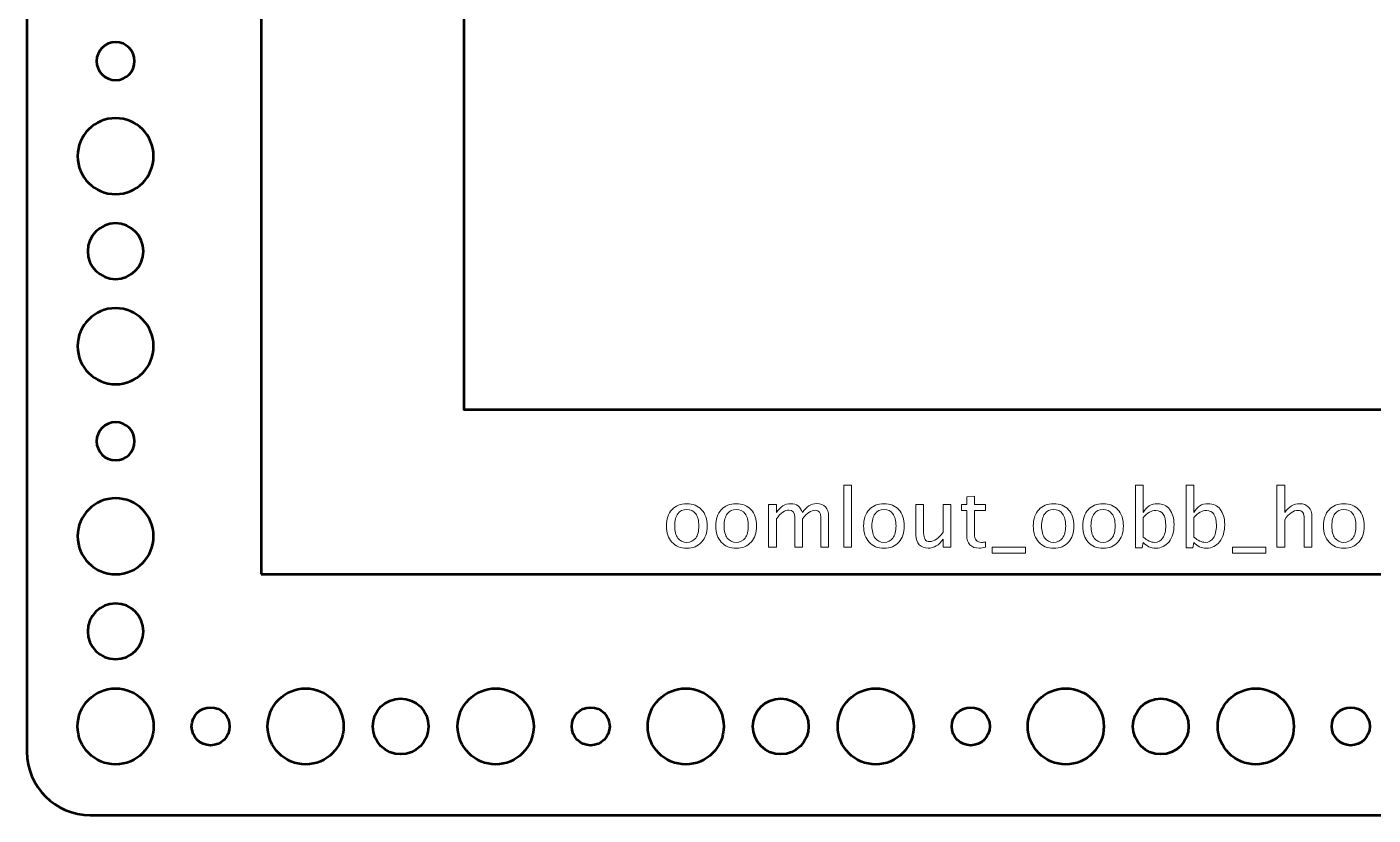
# Model space of a CAD drawing. Header units: centimetres. Extents: x -69 to 69, y -115 to 104.
# Drawn here: x -16.45 to -5.82, y -86.95 to -80.73 of the extents above; entities that cross this region are included whole.
import ezdxf

# ---------------------------------------------------------------- set-up
doc = ezdxf.new("R2010")
doc.units = ezdxf.units.CM
doc.header["$MEASUREMENT"] = 0
doc.layers.add('Layer 1', color=7, linetype='Continuous')

msp = doc.modelspace()

# ---------------------------------------------------------------- linework, layer by layer
at = {"layer": 'Layer 1', "color": 30, "lineweight": 53}
msp.add_lwpolyline([(-14.6, -85.05), (14.6, -85.05), (14.6, -64.95), (-14.6, -64.95), (-14.6, -85.05)], close=True, dxfattribs=at)
at = {"layer": 'Layer 1', "lineweight": 53}
for centre, major_axis in [((-15.74999, -86.25001), (0, 0.30001)), ((-14.24999, -86.25001), (0, 0.30001)), ((-12.74999, -86.25001), (0, 0.30001)), ((-11.24999, -86.25001), (0, 0.30001)), ((-9.74999, -86.25001), (0, 0.30001)), ((-8.24999, -86.25001), (0, 0.30001)), ((-6.74999, -86.25001), (0, 0.30001)), ((-13.5, -86.25), (0, 0.22)), ((-10.5, -86.25), (0, 0.22)), ((-7.5, -86.25), (0, 0.22)), ((-15, -86.25), (0, 0.15)), ((-12, -86.25), (0, 0.15)), ((-9, -86.25), (0, 0.15)), ((-6, -86.25), (0, 0.15))]:
    msp.add_ellipse(centre, major_axis=major_axis, ratio=1, dxfattribs=at)
for points, knots in [([(-16.45, -86.45), (-16.45, -86.45), (-16.45, -74.95), (-16.45, -74.95), (-16.45, -74.95), (-16.45, -74.95), (-15.05, -74.95), (-15.05, -74.95), (-15.05, -74.95), (-14.77386, -74.95), (-14.55, -74.72614), (-14.55, -74.45), (-14.55, -74.45), (-14.55, -74.45), (-14.55, -68.05), (-14.55, -68.05), (-14.55, -68.05), (-14.55, -67.77386), (-14.77386, -67.55), (-15.05, -67.55), (-15.05, -67.55), (-15.05, -67.55), (-16.45, -67.55), (-16.45, -67.55), (-16.45, -67.55), (-16.45, -67.55), (-16.45, -63.55), (-16.45, -63.55), (-16.45, -63.55), (-16.45, -63.27386), (-16.22614, -63.05), (-15.95, -63.05), (-15.95, -63.05), (-15.95, -63.05), (15.95, -63.05), (15.95, -63.05), (15.95, -63.05), (16.22614, -63.05), (16.45, -63.27386), (16.45, -63.55), (16.45, -63.55), (16.45, -63.55), (16.45, -64.55), (16.45, -64.55), (16.45, -64.55), (16.45, -64.55), (15.05, -64.55), (15.05, -64.55), (15.05, -64.55), (14.77386, -64.55), (14.55, -64.77386), (14.55, -65.05), (14.55, -65.05), (14.55, -65.05), (14.55, -72.95), (14.55, -72.95), (14.55, -72.95), (14.55, -73.22614), (14.77386, -73.45), (15.05, -73.45), (15.05, -73.45), (15.05, -73.45), (16.45, -73.45), (16.45, -73.45), (16.45, -73.45), (16.45, -73.45), (16.45, -76.55), (16.45, -76.55), (16.45, -76.55), (16.45, -76.55), (15.05, -76.55), (15.05, -76.55), (15.05, -76.55), (14.77386, -76.55), (14.55, -76.77386), (14.55, -77.05), (14.55, -77.05), (14.55, -77.05), (14.55, -80.45), (14.55, -80.45), (14.55, -80.45), (14.55, -80.72614), (14.77386, -80.95), (15.05, -80.95), (15.05, -80.95), (15.05, -80.95), (16.45, -80.95), (16.45, -80.95), (16.45, -80.95), (16.45, -80.95), (16.45, -86.45), (16.45, -86.45), (16.45, -86.45), (16.45, -86.72614), (16.22614, -86.95), (15.95, -86.95), (15.95, -86.95), (15.95, -86.95), (-15.95, -86.95), (-15.95, -86.95), (-15.95, -86.95), (-16.22614, -86.95), (-16.45, -86.72614), (-16.45, -86.45)], [0, 0, 0, 0, 0.03703704, 0.03703704, 0.03703704, 0.03703704, 0.07407407, 0.07407407, 0.07407407, 0.07407407, 0.11111111, 0.11111111, 0.11111111, 0.11111111, 0.14814815, 0.14814815, 0.14814815, 0.14814815, 0.18518519, 0.18518519, 0.18518519, 0.18518519, 0.22222222, 0.22222222, 0.22222222, 0.22222222, 0.25925926, 0.25925926, 0.25925926, 0.25925926, 0.2962963, 0.2962963, 0.2962963, 0.2962963, 0.33333333, 0.33333333, 0.33333333, 0.33333333, 0.37037037, 0.37037037, 0.37037037, 0.37037037, 0.40740741, 0.40740741, 0.40740741, 0.40740741, 0.44444444, 0.44444444, 0.44444444, 0.44444444, 0.48148148, 0.48148148, 0.48148148, 0.48148148, 0.51851852, 0.51851852, 0.51851852, 0.51851852, 0.55555556, 0.55555556, 0.55555556, 0.55555556, 0.59259259, 0.59259259, 0.59259259, 0.59259259, 0.62962963, 0.62962963, 0.62962963, 0.62962963, 0.66666667, 0.66666667, 0.66666667, 0.66666667, 0.7037037, 0.7037037, 0.7037037, 0.7037037, 0.74074074, 0.74074074, 0.74074074, 0.74074074, 0.77777778, 0.77777778, 0.77777778, 0.77777778, 0.81481481, 0.81481481, 0.81481481, 0.81481481, 0.85185185, 0.85185185, 0.85185185, 0.85185185, 0.88888889, 0.88888889, 0.88888889, 0.88888889, 0.92592593, 0.92592593, 0.92592593, 0.92592593, 1, 1, 1, 1]), ([(-13, -66.25), (-13, -66.25), (13, -66.25), (13, -66.25), (13, -66.25), (13, -66.25), (13, -83.75), (13, -83.75), (13, -83.75), (13, -83.75), (-13, -83.75), (-13, -83.75), (-13, -83.75), (-13, -83.75), (-13, -66.25), (-13, -66.25)], [0, 0, 0, 0, 0.2, 0.2, 0.2, 0.2, 0.4, 0.4, 0.4, 0.4, 0.6, 0.6, 0.6, 0.6, 1, 1, 1, 1]), ([(-15.9, -81), (-15.9, -80.91716), (-15.83284, -80.85), (-15.75, -80.85), (-15.75, -80.85), (-15.66716, -80.85), (-15.6, -80.91716), (-15.6, -81), (-15.6, -81), (-15.6, -81.08284), (-15.66716, -81.15), (-15.75, -81.15), (-15.75, -81.15), (-15.83284, -81.15), (-15.9, -81.08284), (-15.9, -81)], [0, 0, 0, 0, 0.2, 0.2, 0.2, 0.2, 0.4, 0.4, 0.4, 0.4, 0.6, 0.6, 0.6, 0.6, 1, 1, 1, 1]), ([(-16.05, -81.75), (-16.05, -81.58431), (-15.91569, -81.45), (-15.75, -81.45), (-15.75, -81.45), (-15.58431, -81.45), (-15.45, -81.58431), (-15.45, -81.75), (-15.45, -81.75), (-15.45, -81.91569), (-15.58431, -82.05), (-15.75, -82.05), (-15.75, -82.05), (-15.91569, -82.05), (-16.05, -81.91569), (-16.05, -81.75)], [0, 0, 0, 0, 0.2, 0.2, 0.2, 0.2, 0.4, 0.4, 0.4, 0.4, 0.6, 0.6, 0.6, 0.6, 1, 1, 1, 1]), ([(-15.97, -82.5), (-15.97, -82.3785), (-15.8715, -82.28), (-15.75, -82.28), (-15.75, -82.28), (-15.6285, -82.28), (-15.53, -82.3785), (-15.53, -82.5), (-15.53, -82.5), (-15.53, -82.6215), (-15.6285, -82.72), (-15.75, -82.72), (-15.75, -82.72), (-15.8715, -82.72), (-15.97, -82.6215), (-15.97, -82.5)], [0, 0, 0, 0, 0.2, 0.2, 0.2, 0.2, 0.4, 0.4, 0.4, 0.4, 0.6, 0.6, 0.6, 0.6, 1, 1, 1, 1]), ([(-16.05, -83.25), (-16.05, -83.08431), (-15.91569, -82.95), (-15.75, -82.95), (-15.75, -82.95), (-15.58431, -82.95), (-15.45, -83.08431), (-15.45, -83.25), (-15.45, -83.25), (-15.45, -83.41569), (-15.58431, -83.55), (-15.75, -83.55), (-15.75, -83.55), (-15.91569, -83.55), (-16.05, -83.41569), (-16.05, -83.25)], [0, 0, 0, 0, 0.2, 0.2, 0.2, 0.2, 0.4, 0.4, 0.4, 0.4, 0.6, 0.6, 0.6, 0.6, 1, 1, 1, 1]), ([(-15.9, -84), (-15.9, -83.91716), (-15.83284, -83.85), (-15.75, -83.85), (-15.75, -83.85), (-15.66716, -83.85), (-15.6, -83.91716), (-15.6, -84), (-15.6, -84), (-15.6, -84.08284), (-15.66716, -84.15), (-15.75, -84.15), (-15.75, -84.15), (-15.83284, -84.15), (-15.9, -84.08284), (-15.9, -84)], [0, 0, 0, 0, 0.2, 0.2, 0.2, 0.2, 0.4, 0.4, 0.4, 0.4, 0.6, 0.6, 0.6, 0.6, 1, 1, 1, 1]), ([(-16.05, -84.75), (-16.05, -84.58431), (-15.91569, -84.45), (-15.75, -84.45), (-15.75, -84.45), (-15.58431, -84.45), (-15.45, -84.58431), (-15.45, -84.75), (-15.45, -84.75), (-15.45, -84.91569), (-15.58431, -85.05), (-15.75, -85.05), (-15.75, -85.05), (-15.91569, -85.05), (-16.05, -84.91569), (-16.05, -84.75)], [0, 0, 0, 0, 0.2, 0.2, 0.2, 0.2, 0.4, 0.4, 0.4, 0.4, 0.6, 0.6, 0.6, 0.6, 1, 1, 1, 1]), ([(-15.97, -85.5), (-15.97, -85.3785), (-15.8715, -85.28), (-15.75, -85.28), (-15.75, -85.28), (-15.6285, -85.28), (-15.53, -85.3785), (-15.53, -85.5), (-15.53, -85.5), (-15.53, -85.6215), (-15.6285, -85.72), (-15.75, -85.72), (-15.75, -85.72), (-15.8715, -85.72), (-15.97, -85.6215), (-15.97, -85.5)], [0, 0, 0, 0, 0.2, 0.2, 0.2, 0.2, 0.4, 0.4, 0.4, 0.4, 0.6, 0.6, 0.6, 0.6, 1, 1, 1, 1])]:
    msp.add_open_spline(points, degree=3, knots=knots, dxfattribs=at)
at = {"layer": 'Layer 1', "color": 5, "lineweight": 9}
for points, knots in [([(-10.00243, -84.83622), (-10.00243, -84.83622), (-10.00243, -84.34663), (-10.00243, -84.34663), (-10.00243, -84.34663), (-10.00243, -84.34663), (-9.94147, -84.34663), (-9.94147, -84.34663), (-9.94147, -84.34663), (-9.94147, -84.34663), (-9.94147, -84.83622), (-9.94147, -84.83622), (-9.94147, -84.83622), (-9.94147, -84.83622), (-10.00243, -84.83622), (-10.00243, -84.83622)], [0, 0, 0, 0, 0.2, 0.2, 0.2, 0.2, 0.4, 0.4, 0.4, 0.4, 0.6, 0.6, 0.6, 0.6, 1, 1, 1, 1]), ([(-7.6995, -84.84003), (-7.6995, -84.84003), (-7.6995, -84.34663), (-7.6995, -84.34663), (-7.6995, -84.34663), (-7.6995, -84.34663), (-7.63854, -84.34663), (-7.63854, -84.34663), (-7.63854, -84.34663), (-7.63854, -84.34663), (-7.63854, -84.56328), (-7.63854, -84.56328), (-7.63854, -84.56328), (-7.61356, -84.51618), (-7.57599, -84.49268), (-7.52593, -84.49268), (-7.52593, -84.49268), (-7.4854, -84.49268), (-7.45354, -84.5074), (-7.43026, -84.53692), (-7.43026, -84.53692), (-7.40698, -84.56645), (-7.39533, -84.60677), (-7.39533, -84.65789), (-7.39533, -84.65789), (-7.39533, -84.71356), (-7.40856, -84.75854), (-7.43492, -84.79262), (-7.43492, -84.79262), (-7.46127, -84.8268), (-7.49598, -84.84384), (-7.53895, -84.84384), (-7.53895, -84.84384), (-7.57885, -84.84384), (-7.61208, -84.8286), (-7.63854, -84.79801), (-7.63854, -84.79801), (-7.63854, -84.79801), (-7.64595, -84.84003), (-7.64595, -84.84003), (-7.64595, -84.84003), (-7.64595, -84.84003), (-7.6995, -84.84003), (-7.6995, -84.84003)], [0, 0, 0, 0, 0.08333333, 0.08333333, 0.08333333, 0.08333333, 0.16666667, 0.16666667, 0.16666667, 0.16666667, 0.25, 0.25, 0.25, 0.25, 0.33333333, 0.33333333, 0.33333333, 0.33333333, 0.41666667, 0.41666667, 0.41666667, 0.41666667, 0.5, 0.5, 0.5, 0.5, 0.58333333, 0.58333333, 0.58333333, 0.58333333, 0.66666667, 0.66666667, 0.66666667, 0.66666667, 0.75, 0.75, 0.75, 0.75, 0.83333333, 0.83333333, 0.83333333, 0.83333333, 1, 1, 1, 1]), ([(-7.29987, -84.84003), (-7.29987, -84.84003), (-7.29987, -84.34663), (-7.29987, -84.34663), (-7.29987, -84.34663), (-7.29987, -84.34663), (-7.23891, -84.34663), (-7.23891, -84.34663), (-7.23891, -84.34663), (-7.23891, -84.34663), (-7.23891, -84.56328), (-7.23891, -84.56328), (-7.23891, -84.56328), (-7.21393, -84.51618), (-7.17636, -84.49268), (-7.1263, -84.49268), (-7.1263, -84.49268), (-7.08577, -84.49268), (-7.05391, -84.5074), (-7.03063, -84.53692), (-7.03063, -84.53692), (-7.00735, -84.56645), (-6.9957, -84.60677), (-6.9957, -84.65789), (-6.9957, -84.65789), (-6.9957, -84.71356), (-7.00893, -84.75854), (-7.03529, -84.79262), (-7.03529, -84.79262), (-7.06164, -84.8268), (-7.09635, -84.84384), (-7.13932, -84.84384), (-7.13932, -84.84384), (-7.17922, -84.84384), (-7.21245, -84.8286), (-7.23891, -84.79801), (-7.23891, -84.79801), (-7.23891, -84.79801), (-7.24632, -84.84003), (-7.24632, -84.84003), (-7.24632, -84.84003), (-7.24632, -84.84003), (-7.29987, -84.84003), (-7.29987, -84.84003)], [0, 0, 0, 0, 0.08333333, 0.08333333, 0.08333333, 0.08333333, 0.16666667, 0.16666667, 0.16666667, 0.16666667, 0.25, 0.25, 0.25, 0.25, 0.33333333, 0.33333333, 0.33333333, 0.33333333, 0.41666667, 0.41666667, 0.41666667, 0.41666667, 0.5, 0.5, 0.5, 0.5, 0.58333333, 0.58333333, 0.58333333, 0.58333333, 0.66666667, 0.66666667, 0.66666667, 0.66666667, 0.75, 0.75, 0.75, 0.75, 0.83333333, 0.83333333, 0.83333333, 0.83333333, 1, 1, 1, 1]), ([(-6.58274, -84.83622), (-6.58274, -84.83622), (-6.58274, -84.34663), (-6.58274, -84.34663), (-6.58274, -84.34663), (-6.58274, -84.34663), (-6.52178, -84.34663), (-6.52178, -84.34663), (-6.52178, -84.34663), (-6.52178, -84.34663), (-6.52178, -84.56328), (-6.52178, -84.56328), (-6.52178, -84.56328), (-6.4895, -84.51618), (-6.44992, -84.49268), (-6.40314, -84.49268), (-6.40314, -84.49268), (-6.37372, -84.49268), (-6.35033, -84.50189), (-6.33308, -84.52041), (-6.33308, -84.52041), (-6.31583, -84.53883), (-6.30715, -84.5637), (-6.30715, -84.59481), (-6.30715, -84.59481), (-6.30715, -84.59481), (-6.30715, -84.83622), (-6.30715, -84.83622), (-6.30715, -84.83622), (-6.30715, -84.83622), (-6.36811, -84.83622), (-6.36811, -84.83622), (-6.36811, -84.83622), (-6.36811, -84.83622), (-6.36811, -84.61471), (-6.36811, -84.61471), (-6.36811, -84.61471), (-6.36811, -84.58973), (-6.37181, -84.57195), (-6.37912, -84.56137), (-6.37912, -84.56137), (-6.38652, -84.55068), (-6.3987, -84.54539), (-6.41573, -84.54539), (-6.41573, -84.54539), (-6.4532, -84.54539), (-6.48855, -84.56984), (-6.52178, -84.61873), (-6.52178, -84.61873), (-6.52178, -84.61873), (-6.52178, -84.83622), (-6.52178, -84.83622), (-6.52178, -84.83622), (-6.52178, -84.83622), (-6.58274, -84.83622), (-6.58274, -84.83622)], [0, 0, 0, 0, 0.06666667, 0.06666667, 0.06666667, 0.06666667, 0.13333333, 0.13333333, 0.13333333, 0.13333333, 0.2, 0.2, 0.2, 0.2, 0.26666667, 0.26666667, 0.26666667, 0.26666667, 0.33333333, 0.33333333, 0.33333333, 0.33333333, 0.4, 0.4, 0.4, 0.4, 0.46666667, 0.46666667, 0.46666667, 0.46666667, 0.53333333, 0.53333333, 0.53333333, 0.53333333, 0.6, 0.6, 0.6, 0.6, 0.66666667, 0.66666667, 0.66666667, 0.66666667, 0.73333333, 0.73333333, 0.73333333, 0.73333333, 0.8, 0.8, 0.8, 0.8, 0.86666667, 0.86666667, 0.86666667, 0.86666667, 1, 1, 1, 1]), ([(-8.88419, -84.83611), (-8.90303, -84.8413), (-8.91944, -84.84384), (-8.9333, -84.84384), (-8.9333, -84.84384), (-8.96442, -84.84384), (-8.98865, -84.83495), (-9.00601, -84.81717), (-9.00601, -84.81717), (-9.02347, -84.79939), (-9.03215, -84.77473), (-9.03215, -84.74309), (-9.03215, -84.74309), (-9.03215, -84.74309), (-9.03215, -84.54539), (-9.03215, -84.54539), (-9.03215, -84.54539), (-9.03215, -84.54539), (-9.07427, -84.54539), (-9.07427, -84.54539), (-9.07427, -84.54539), (-9.07427, -84.54539), (-9.07427, -84.49967), (-9.07427, -84.49967), (-9.07427, -84.49967), (-9.07427, -84.49967), (-9.03215, -84.49967), (-9.03215, -84.49967), (-9.03215, -84.49967), (-9.03215, -84.49967), (-9.03215, -84.43882), (-9.03215, -84.43882), (-9.03215, -84.43882), (-9.03215, -84.43882), (-8.97119, -84.43299), (-8.97119, -84.43299), (-8.97119, -84.43299), (-8.97119, -84.43299), (-8.97119, -84.49967), (-8.97119, -84.49967), (-8.97119, -84.49967), (-8.97119, -84.49967), (-8.88292, -84.49967), (-8.88292, -84.49967), (-8.88292, -84.49967), (-8.88292, -84.49967), (-8.88292, -84.54539), (-8.88292, -84.54539), (-8.88292, -84.54539), (-8.88292, -84.54539), (-8.97119, -84.54539), (-8.97119, -84.54539), (-8.97119, -84.54539), (-8.97119, -84.54539), (-8.97119, -84.73208), (-8.97119, -84.73208), (-8.97119, -84.73208), (-8.97119, -84.77611), (-8.95203, -84.79812), (-8.91383, -84.79812), (-8.91383, -84.79812), (-8.90568, -84.79812), (-8.89584, -84.79674), (-8.88419, -84.7941), (-8.88419, -84.7941), (-8.88419, -84.7941), (-8.88419, -84.83611), (-8.88419, -84.83611)], [0, 0, 0, 0, 0.05555556, 0.05555556, 0.05555556, 0.05555556, 0.11111111, 0.11111111, 0.11111111, 0.11111111, 0.16666667, 0.16666667, 0.16666667, 0.16666667, 0.22222222, 0.22222222, 0.22222222, 0.22222222, 0.27777778, 0.27777778, 0.27777778, 0.27777778, 0.33333333, 0.33333333, 0.33333333, 0.33333333, 0.38888889, 0.38888889, 0.38888889, 0.38888889, 0.44444444, 0.44444444, 0.44444444, 0.44444444, 0.5, 0.5, 0.5, 0.5, 0.55555556, 0.55555556, 0.55555556, 0.55555556, 0.61111111, 0.61111111, 0.61111111, 0.61111111, 0.66666667, 0.66666667, 0.66666667, 0.66666667, 0.72222222, 0.72222222, 0.72222222, 0.72222222, 0.77777778, 0.77777778, 0.77777778, 0.77777778, 0.83333333, 0.83333333, 0.83333333, 0.83333333, 0.88888889, 0.88888889, 0.88888889, 0.88888889, 1, 1, 1, 1]), ([(-11.24152, -84.84384), (-11.29095, -84.84384), (-11.33011, -84.82807), (-11.35889, -84.79653), (-11.35889, -84.79653), (-11.38779, -84.76499), (-11.40218, -84.72213), (-11.40218, -84.66805), (-11.40218, -84.66805), (-11.40218, -84.61408), (-11.38779, -84.57132), (-11.35889, -84.53989), (-11.35889, -84.53989), (-11.33011, -84.50845), (-11.29095, -84.49268), (-11.24152, -84.49268), (-11.24152, -84.49268), (-11.1921, -84.49268), (-11.15294, -84.50845), (-11.12416, -84.53989), (-11.12416, -84.53989), (-11.09526, -84.57132), (-11.08087, -84.61408), (-11.08087, -84.66805), (-11.08087, -84.66805), (-11.08087, -84.72213), (-11.09526, -84.76499), (-11.12416, -84.79653), (-11.12416, -84.79653), (-11.15294, -84.82807), (-11.1921, -84.84384), (-11.24152, -84.84384)], [0, 0, 0, 0, 0.11111111, 0.11111111, 0.11111111, 0.11111111, 0.22222222, 0.22222222, 0.22222222, 0.22222222, 0.33333333, 0.33333333, 0.33333333, 0.33333333, 0.44444444, 0.44444444, 0.44444444, 0.44444444, 0.55555556, 0.55555556, 0.55555556, 0.55555556, 0.66666667, 0.66666667, 0.66666667, 0.66666667, 0.77777778, 0.77777778, 0.77777778, 0.77777778, 1, 1, 1, 1]), ([(-11.24163, -84.79812), (-11.21147, -84.79812), (-11.18797, -84.7868), (-11.17125, -84.76404), (-11.17125, -84.76404), (-11.15464, -84.74139), (-11.14627, -84.70933), (-11.14627, -84.66805), (-11.14627, -84.66805), (-11.14627, -84.62688), (-11.15464, -84.59492), (-11.17125, -84.57227), (-11.17125, -84.57227), (-11.18797, -84.54973), (-11.21147, -84.5384), (-11.24163, -84.5384), (-11.24163, -84.5384), (-11.2719, -84.5384), (-11.29539, -84.54973), (-11.3119, -84.57227), (-11.3119, -84.57227), (-11.32852, -84.59492), (-11.33677, -84.62688), (-11.33677, -84.66805), (-11.33677, -84.66805), (-11.33677, -84.70933), (-11.32852, -84.74139), (-11.3119, -84.76404), (-11.3119, -84.76404), (-11.29539, -84.7868), (-11.2719, -84.79812), (-11.24163, -84.79812)], [0, 0, 0, 0, 0.11111111, 0.11111111, 0.11111111, 0.11111111, 0.22222222, 0.22222222, 0.22222222, 0.22222222, 0.33333333, 0.33333333, 0.33333333, 0.33333333, 0.44444444, 0.44444444, 0.44444444, 0.44444444, 0.55555556, 0.55555556, 0.55555556, 0.55555556, 0.66666667, 0.66666667, 0.66666667, 0.66666667, 0.77777778, 0.77777778, 0.77777778, 0.77777778, 1, 1, 1, 1]), ([(-10.85142, -84.84384), (-10.90085, -84.84384), (-10.94001, -84.82807), (-10.96879, -84.79653), (-10.96879, -84.79653), (-10.99769, -84.76499), (-11.01208, -84.72213), (-11.01208, -84.66805), (-11.01208, -84.66805), (-11.01208, -84.61408), (-10.99769, -84.57132), (-10.96879, -84.53989), (-10.96879, -84.53989), (-10.94001, -84.50845), (-10.90085, -84.49268), (-10.85142, -84.49268), (-10.85142, -84.49268), (-10.802, -84.49268), (-10.76284, -84.50845), (-10.73406, -84.53989), (-10.73406, -84.53989), (-10.70516, -84.57132), (-10.69077, -84.61408), (-10.69077, -84.66805), (-10.69077, -84.66805), (-10.69077, -84.72213), (-10.70516, -84.76499), (-10.73406, -84.79653), (-10.73406, -84.79653), (-10.76284, -84.82807), (-10.802, -84.84384), (-10.85142, -84.84384)], [0, 0, 0, 0, 0.11111111, 0.11111111, 0.11111111, 0.11111111, 0.22222222, 0.22222222, 0.22222222, 0.22222222, 0.33333333, 0.33333333, 0.33333333, 0.33333333, 0.44444444, 0.44444444, 0.44444444, 0.44444444, 0.55555556, 0.55555556, 0.55555556, 0.55555556, 0.66666667, 0.66666667, 0.66666667, 0.66666667, 0.77777778, 0.77777778, 0.77777778, 0.77777778, 1, 1, 1, 1]), ([(-10.85153, -84.79812), (-10.82137, -84.79812), (-10.79787, -84.7868), (-10.78115, -84.76404), (-10.78115, -84.76404), (-10.76454, -84.74139), (-10.75617, -84.70933), (-10.75617, -84.66805), (-10.75617, -84.66805), (-10.75617, -84.62688), (-10.76454, -84.59492), (-10.78115, -84.57227), (-10.78115, -84.57227), (-10.79787, -84.54973), (-10.82137, -84.5384), (-10.85153, -84.5384), (-10.85153, -84.5384), (-10.8818, -84.5384), (-10.90529, -84.54973), (-10.9218, -84.57227), (-10.9218, -84.57227), (-10.93842, -84.59492), (-10.94667, -84.62688), (-10.94667, -84.66805), (-10.94667, -84.66805), (-10.94667, -84.70933), (-10.93842, -84.74139), (-10.9218, -84.76404), (-10.9218, -84.76404), (-10.90529, -84.7868), (-10.8818, -84.79812), (-10.85153, -84.79812)], [0, 0, 0, 0, 0.11111111, 0.11111111, 0.11111111, 0.11111111, 0.22222222, 0.22222222, 0.22222222, 0.22222222, 0.33333333, 0.33333333, 0.33333333, 0.33333333, 0.44444444, 0.44444444, 0.44444444, 0.44444444, 0.55555556, 0.55555556, 0.55555556, 0.55555556, 0.66666667, 0.66666667, 0.66666667, 0.66666667, 0.77777778, 0.77777778, 0.77777778, 0.77777778, 1, 1, 1, 1]), ([(-10.59531, -84.83622), (-10.59531, -84.83622), (-10.59531, -84.49967), (-10.59531, -84.49967), (-10.59531, -84.49967), (-10.59531, -84.49967), (-10.53435, -84.49967), (-10.53435, -84.49967), (-10.53435, -84.49967), (-10.53435, -84.49967), (-10.53435, -84.56328), (-10.53435, -84.56328), (-10.53435, -84.56328), (-10.50461, -84.51618), (-10.46651, -84.49268), (-10.41984, -84.49268), (-10.41984, -84.49268), (-10.37486, -84.49268), (-10.34427, -84.51618), (-10.32797, -84.56328), (-10.32797, -84.56328), (-10.29908, -84.51576), (-10.26141, -84.49205), (-10.21516, -84.49205), (-10.21516, -84.49205), (-10.18563, -84.49205), (-10.16266, -84.50073), (-10.14626, -84.51819), (-10.14626, -84.51819), (-10.12985, -84.53565), (-10.1216, -84.5601), (-10.1216, -84.59153), (-10.1216, -84.59153), (-10.1216, -84.59153), (-10.1216, -84.83622), (-10.1216, -84.83622), (-10.1216, -84.83622), (-10.1216, -84.83622), (-10.18256, -84.83622), (-10.18256, -84.83622), (-10.18256, -84.83622), (-10.18256, -84.83622), (-10.18256, -84.60159), (-10.18256, -84.60159), (-10.18256, -84.60159), (-10.18256, -84.56328), (-10.1978, -84.54412), (-10.22828, -84.54412), (-10.22828, -84.54412), (-10.25992, -84.54412), (-10.29316, -84.56645), (-10.32797, -84.61122), (-10.32797, -84.61122), (-10.32797, -84.61122), (-10.32797, -84.83622), (-10.32797, -84.83622), (-10.32797, -84.83622), (-10.32797, -84.83622), (-10.38893, -84.83622), (-10.38893, -84.83622), (-10.38893, -84.83622), (-10.38893, -84.83622), (-10.38893, -84.60138), (-10.38893, -84.60138), (-10.38893, -84.60138), (-10.38893, -84.56275), (-10.40439, -84.54348), (-10.4354, -84.54348), (-10.4354, -84.54348), (-10.46619, -84.54348), (-10.49921, -84.56592), (-10.53435, -84.6109), (-10.53435, -84.6109), (-10.53435, -84.6109), (-10.53435, -84.83622), (-10.53435, -84.83622), (-10.53435, -84.83622), (-10.53435, -84.83622), (-10.59531, -84.83622), (-10.59531, -84.83622)], [0, 0, 0, 0, 0.04761905, 0.04761905, 0.04761905, 0.04761905, 0.0952381, 0.0952381, 0.0952381, 0.0952381, 0.14285714, 0.14285714, 0.14285714, 0.14285714, 0.19047619, 0.19047619, 0.19047619, 0.19047619, 0.23809524, 0.23809524, 0.23809524, 0.23809524, 0.28571429, 0.28571429, 0.28571429, 0.28571429, 0.33333333, 0.33333333, 0.33333333, 0.33333333, 0.38095238, 0.38095238, 0.38095238, 0.38095238, 0.42857143, 0.42857143, 0.42857143, 0.42857143, 0.47619048, 0.47619048, 0.47619048, 0.47619048, 0.52380952, 0.52380952, 0.52380952, 0.52380952, 0.57142857, 0.57142857, 0.57142857, 0.57142857, 0.61904762, 0.61904762, 0.61904762, 0.61904762, 0.66666667, 0.66666667, 0.66666667, 0.66666667, 0.71428571, 0.71428571, 0.71428571, 0.71428571, 0.76190476, 0.76190476, 0.76190476, 0.76190476, 0.80952381, 0.80952381, 0.80952381, 0.80952381, 0.85714286, 0.85714286, 0.85714286, 0.85714286, 0.9047619, 0.9047619, 0.9047619, 0.9047619, 1, 1, 1, 1]), ([(-9.68492, -84.84384), (-9.73435, -84.84384), (-9.77351, -84.82807), (-9.80229, -84.79653), (-9.80229, -84.79653), (-9.83119, -84.76499), (-9.84558, -84.72213), (-9.84558, -84.66805), (-9.84558, -84.66805), (-9.84558, -84.61408), (-9.83119, -84.57132), (-9.80229, -84.53989), (-9.80229, -84.53989), (-9.77351, -84.50845), (-9.73435, -84.49268), (-9.68492, -84.49268), (-9.68492, -84.49268), (-9.6355, -84.49268), (-9.59634, -84.50845), (-9.56756, -84.53989), (-9.56756, -84.53989), (-9.53866, -84.57132), (-9.52427, -84.61408), (-9.52427, -84.66805), (-9.52427, -84.66805), (-9.52427, -84.72213), (-9.53866, -84.76499), (-9.56756, -84.79653), (-9.56756, -84.79653), (-9.59634, -84.82807), (-9.6355, -84.84384), (-9.68492, -84.84384)], [0, 0, 0, 0, 0.11111111, 0.11111111, 0.11111111, 0.11111111, 0.22222222, 0.22222222, 0.22222222, 0.22222222, 0.33333333, 0.33333333, 0.33333333, 0.33333333, 0.44444444, 0.44444444, 0.44444444, 0.44444444, 0.55555556, 0.55555556, 0.55555556, 0.55555556, 0.66666667, 0.66666667, 0.66666667, 0.66666667, 0.77777778, 0.77777778, 0.77777778, 0.77777778, 1, 1, 1, 1]), ([(-9.68503, -84.79812), (-9.65487, -84.79812), (-9.63137, -84.7868), (-9.61465, -84.76404), (-9.61465, -84.76404), (-9.59804, -84.74139), (-9.58967, -84.70933), (-9.58967, -84.66805), (-9.58967, -84.66805), (-9.58967, -84.62688), (-9.59804, -84.59492), (-9.61465, -84.57227), (-9.61465, -84.57227), (-9.63137, -84.54973), (-9.65487, -84.5384), (-9.68503, -84.5384), (-9.68503, -84.5384), (-9.7153, -84.5384), (-9.73879, -84.54973), (-9.7553, -84.57227), (-9.7553, -84.57227), (-9.77192, -84.59492), (-9.78017, -84.62688), (-9.78017, -84.66805), (-9.78017, -84.66805), (-9.78017, -84.70933), (-9.77192, -84.74139), (-9.7553, -84.76404), (-9.7553, -84.76404), (-9.73879, -84.7868), (-9.7153, -84.79812), (-9.68503, -84.79812)], [0, 0, 0, 0, 0.11111111, 0.11111111, 0.11111111, 0.11111111, 0.22222222, 0.22222222, 0.22222222, 0.22222222, 0.33333333, 0.33333333, 0.33333333, 0.33333333, 0.44444444, 0.44444444, 0.44444444, 0.44444444, 0.55555556, 0.55555556, 0.55555556, 0.55555556, 0.66666667, 0.66666667, 0.66666667, 0.66666667, 0.77777778, 0.77777778, 0.77777778, 0.77777778, 1, 1, 1, 1]), ([(-9.21799, -84.83622), (-9.21799, -84.83622), (-9.21799, -84.77293), (-9.21799, -84.77293), (-9.21799, -84.77293), (-9.25048, -84.82024), (-9.28996, -84.84384), (-9.33631, -84.84384), (-9.33631, -84.84384), (-9.36573, -84.84384), (-9.38912, -84.83463), (-9.40648, -84.81611), (-9.40648, -84.81611), (-9.42394, -84.79759), (-9.43262, -84.77272), (-9.43262, -84.74129), (-9.43262, -84.74129), (-9.43262, -84.74129), (-9.43262, -84.49967), (-9.43262, -84.49967), (-9.43262, -84.49967), (-9.43262, -84.49967), (-9.37166, -84.49967), (-9.37166, -84.49967), (-9.37166, -84.49967), (-9.37166, -84.49967), (-9.37166, -84.72139), (-9.37166, -84.72139), (-9.37166, -84.72139), (-9.37166, -84.74668), (-9.36796, -84.76457), (-9.36065, -84.77515), (-9.36065, -84.77515), (-9.35324, -84.78584), (-9.34097, -84.79113), (-9.32372, -84.79113), (-9.32372, -84.79113), (-9.28646, -84.79113), (-9.25112, -84.76669), (-9.21799, -84.71769), (-9.21799, -84.71769), (-9.21799, -84.71769), (-9.21799, -84.49967), (-9.21799, -84.49967), (-9.21799, -84.49967), (-9.21799, -84.49967), (-9.15703, -84.49967), (-9.15703, -84.49967), (-9.15703, -84.49967), (-9.15703, -84.49967), (-9.15703, -84.83622), (-9.15703, -84.83622), (-9.15703, -84.83622), (-9.15703, -84.83622), (-9.21799, -84.83622), (-9.21799, -84.83622)], [0, 0, 0, 0, 0.06666667, 0.06666667, 0.06666667, 0.06666667, 0.13333333, 0.13333333, 0.13333333, 0.13333333, 0.2, 0.2, 0.2, 0.2, 0.26666667, 0.26666667, 0.26666667, 0.26666667, 0.33333333, 0.33333333, 0.33333333, 0.33333333, 0.4, 0.4, 0.4, 0.4, 0.46666667, 0.46666667, 0.46666667, 0.46666667, 0.53333333, 0.53333333, 0.53333333, 0.53333333, 0.6, 0.6, 0.6, 0.6, 0.66666667, 0.66666667, 0.66666667, 0.66666667, 0.73333333, 0.73333333, 0.73333333, 0.73333333, 0.8, 0.8, 0.8, 0.8, 0.86666667, 0.86666667, 0.86666667, 0.86666667, 1, 1, 1, 1]), ([(-8.34571, -84.84384), (-8.39514, -84.84384), (-8.4343, -84.82807), (-8.46308, -84.79653), (-8.46308, -84.79653), (-8.49198, -84.76499), (-8.50637, -84.72213), (-8.50637, -84.66805), (-8.50637, -84.66805), (-8.50637, -84.61408), (-8.49198, -84.57132), (-8.46308, -84.53989), (-8.46308, -84.53989), (-8.4343, -84.50845), (-8.39514, -84.49268), (-8.34571, -84.49268), (-8.34571, -84.49268), (-8.29629, -84.49268), (-8.25713, -84.50845), (-8.22835, -84.53989), (-8.22835, -84.53989), (-8.19945, -84.57132), (-8.18506, -84.61408), (-8.18506, -84.66805), (-8.18506, -84.66805), (-8.18506, -84.72213), (-8.19945, -84.76499), (-8.22835, -84.79653), (-8.22835, -84.79653), (-8.25713, -84.82807), (-8.29629, -84.84384), (-8.34571, -84.84384)], [0, 0, 0, 0, 0.11111111, 0.11111111, 0.11111111, 0.11111111, 0.22222222, 0.22222222, 0.22222222, 0.22222222, 0.33333333, 0.33333333, 0.33333333, 0.33333333, 0.44444444, 0.44444444, 0.44444444, 0.44444444, 0.55555556, 0.55555556, 0.55555556, 0.55555556, 0.66666667, 0.66666667, 0.66666667, 0.66666667, 0.77777778, 0.77777778, 0.77777778, 0.77777778, 1, 1, 1, 1]), ([(-8.34582, -84.79812), (-8.31566, -84.79812), (-8.29216, -84.7868), (-8.27544, -84.76404), (-8.27544, -84.76404), (-8.25883, -84.74139), (-8.25046, -84.70933), (-8.25046, -84.66805), (-8.25046, -84.66805), (-8.25046, -84.62688), (-8.25883, -84.59492), (-8.27544, -84.57227), (-8.27544, -84.57227), (-8.29216, -84.54973), (-8.31566, -84.5384), (-8.34582, -84.5384), (-8.34582, -84.5384), (-8.37609, -84.5384), (-8.39958, -84.54973), (-8.41609, -84.57227), (-8.41609, -84.57227), (-8.43271, -84.59492), (-8.44096, -84.62688), (-8.44096, -84.66805), (-8.44096, -84.66805), (-8.44096, -84.70933), (-8.43271, -84.74139), (-8.41609, -84.76404), (-8.41609, -84.76404), (-8.39958, -84.7868), (-8.37609, -84.79812), (-8.34582, -84.79812)], [0, 0, 0, 0, 0.11111111, 0.11111111, 0.11111111, 0.11111111, 0.22222222, 0.22222222, 0.22222222, 0.22222222, 0.33333333, 0.33333333, 0.33333333, 0.33333333, 0.44444444, 0.44444444, 0.44444444, 0.44444444, 0.55555556, 0.55555556, 0.55555556, 0.55555556, 0.66666667, 0.66666667, 0.66666667, 0.66666667, 0.77777778, 0.77777778, 0.77777778, 0.77777778, 1, 1, 1, 1]), ([(-7.95561, -84.84384), (-8.00504, -84.84384), (-8.0442, -84.82807), (-8.07298, -84.79653), (-8.07298, -84.79653), (-8.10188, -84.76499), (-8.11627, -84.72213), (-8.11627, -84.66805), (-8.11627, -84.66805), (-8.11627, -84.61408), (-8.10188, -84.57132), (-8.07298, -84.53989), (-8.07298, -84.53989), (-8.0442, -84.50845), (-8.00504, -84.49268), (-7.95561, -84.49268), (-7.95561, -84.49268), (-7.90619, -84.49268), (-7.86703, -84.50845), (-7.83825, -84.53989), (-7.83825, -84.53989), (-7.80935, -84.57132), (-7.79496, -84.61408), (-7.79496, -84.66805), (-7.79496, -84.66805), (-7.79496, -84.72213), (-7.80935, -84.76499), (-7.83825, -84.79653), (-7.83825, -84.79653), (-7.86703, -84.82807), (-7.90619, -84.84384), (-7.95561, -84.84384)], [0, 0, 0, 0, 0.11111111, 0.11111111, 0.11111111, 0.11111111, 0.22222222, 0.22222222, 0.22222222, 0.22222222, 0.33333333, 0.33333333, 0.33333333, 0.33333333, 0.44444444, 0.44444444, 0.44444444, 0.44444444, 0.55555556, 0.55555556, 0.55555556, 0.55555556, 0.66666667, 0.66666667, 0.66666667, 0.66666667, 0.77777778, 0.77777778, 0.77777778, 0.77777778, 1, 1, 1, 1]), ([(-7.95572, -84.79812), (-7.92556, -84.79812), (-7.90206, -84.7868), (-7.88534, -84.76404), (-7.88534, -84.76404), (-7.86873, -84.74139), (-7.86036, -84.70933), (-7.86036, -84.66805), (-7.86036, -84.66805), (-7.86036, -84.62688), (-7.86873, -84.59492), (-7.88534, -84.57227), (-7.88534, -84.57227), (-7.90206, -84.54973), (-7.92556, -84.5384), (-7.95572, -84.5384), (-7.95572, -84.5384), (-7.98599, -84.5384), (-8.00948, -84.54973), (-8.02599, -84.57227), (-8.02599, -84.57227), (-8.04261, -84.59492), (-8.05086, -84.62688), (-8.05086, -84.66805), (-8.05086, -84.66805), (-8.05086, -84.70933), (-8.04261, -84.74139), (-8.02599, -84.76404), (-8.02599, -84.76404), (-8.00948, -84.7868), (-7.98599, -84.79812), (-7.95572, -84.79812)], [0, 0, 0, 0, 0.11111111, 0.11111111, 0.11111111, 0.11111111, 0.22222222, 0.22222222, 0.22222222, 0.22222222, 0.33333333, 0.33333333, 0.33333333, 0.33333333, 0.44444444, 0.44444444, 0.44444444, 0.44444444, 0.55555556, 0.55555556, 0.55555556, 0.55555556, 0.66666667, 0.66666667, 0.66666667, 0.66666667, 0.77777778, 0.77777778, 0.77777778, 0.77777778, 1, 1, 1, 1]), ([(-7.63854, -84.756), (-7.60711, -84.78404), (-7.57716, -84.79812), (-7.54869, -84.79812), (-7.54869, -84.79812), (-7.52064, -84.79812), (-7.49895, -84.78637), (-7.48371, -84.76298), (-7.48371, -84.76298), (-7.46836, -84.73959), (-7.46074, -84.70668), (-7.46074, -84.66413), (-7.46074, -84.66413), (-7.46074, -84.58539), (-7.48677, -84.54602), (-7.53884, -84.54602), (-7.53884, -84.54602), (-7.57292, -84.54602), (-7.60615, -84.56444), (-7.63854, -84.60138), (-7.63854, -84.60138), (-7.63854, -84.60138), (-7.63854, -84.756), (-7.63854, -84.756)], [0, 0, 0, 0, 0.14285714, 0.14285714, 0.14285714, 0.14285714, 0.28571429, 0.28571429, 0.28571429, 0.28571429, 0.42857143, 0.42857143, 0.42857143, 0.42857143, 0.57142857, 0.57142857, 0.57142857, 0.57142857, 0.71428571, 0.71428571, 0.71428571, 0.71428571, 1, 1, 1, 1]), ([(-7.23891, -84.756), (-7.20748, -84.78404), (-7.17753, -84.79812), (-7.14906, -84.79812), (-7.14906, -84.79812), (-7.12101, -84.79812), (-7.09932, -84.78637), (-7.08408, -84.76298), (-7.08408, -84.76298), (-7.06873, -84.73959), (-7.06111, -84.70668), (-7.06111, -84.66413), (-7.06111, -84.66413), (-7.06111, -84.58539), (-7.08714, -84.54602), (-7.13921, -84.54602), (-7.13921, -84.54602), (-7.17329, -84.54602), (-7.20652, -84.56444), (-7.23891, -84.60138), (-7.23891, -84.60138), (-7.23891, -84.60138), (-7.23891, -84.756), (-7.23891, -84.756)], [0, 0, 0, 0, 0.14285714, 0.14285714, 0.14285714, 0.14285714, 0.28571429, 0.28571429, 0.28571429, 0.28571429, 0.42857143, 0.42857143, 0.42857143, 0.42857143, 0.57142857, 0.57142857, 0.57142857, 0.57142857, 0.71428571, 0.71428571, 0.71428571, 0.71428571, 1, 1, 1, 1]), ([(-6.05463, -84.84384), (-6.10406, -84.84384), (-6.14322, -84.82807), (-6.172, -84.79653), (-6.172, -84.79653), (-6.2009, -84.76499), (-6.21529, -84.72213), (-6.21529, -84.66805), (-6.21529, -84.66805), (-6.21529, -84.61408), (-6.2009, -84.57132), (-6.172, -84.53989), (-6.172, -84.53989), (-6.14322, -84.50845), (-6.10406, -84.49268), (-6.05463, -84.49268), (-6.05463, -84.49268), (-6.00521, -84.49268), (-5.96605, -84.50845), (-5.93727, -84.53989), (-5.93727, -84.53989), (-5.90837, -84.57132), (-5.89398, -84.61408), (-5.89398, -84.66805), (-5.89398, -84.66805), (-5.89398, -84.72213), (-5.90837, -84.76499), (-5.93727, -84.79653), (-5.93727, -84.79653), (-5.96605, -84.82807), (-6.00521, -84.84384), (-6.05463, -84.84384)], [0, 0, 0, 0, 0.11111111, 0.11111111, 0.11111111, 0.11111111, 0.22222222, 0.22222222, 0.22222222, 0.22222222, 0.33333333, 0.33333333, 0.33333333, 0.33333333, 0.44444444, 0.44444444, 0.44444444, 0.44444444, 0.55555556, 0.55555556, 0.55555556, 0.55555556, 0.66666667, 0.66666667, 0.66666667, 0.66666667, 0.77777778, 0.77777778, 0.77777778, 0.77777778, 1, 1, 1, 1]), ([(-6.05474, -84.79812), (-6.02458, -84.79812), (-6.00108, -84.7868), (-5.98436, -84.76404), (-5.98436, -84.76404), (-5.96775, -84.74139), (-5.95938, -84.70933), (-5.95938, -84.66805), (-5.95938, -84.66805), (-5.95938, -84.62688), (-5.96775, -84.59492), (-5.98436, -84.57227), (-5.98436, -84.57227), (-6.00108, -84.54973), (-6.02458, -84.5384), (-6.05474, -84.5384), (-6.05474, -84.5384), (-6.08501, -84.5384), (-6.1085, -84.54973), (-6.12501, -84.57227), (-6.12501, -84.57227), (-6.14163, -84.59492), (-6.14988, -84.62688), (-6.14988, -84.66805), (-6.14988, -84.66805), (-6.14988, -84.70933), (-6.14163, -84.74139), (-6.12501, -84.76404), (-6.12501, -84.76404), (-6.1085, -84.7868), (-6.08501, -84.79812), (-6.05474, -84.79812)], [0, 0, 0, 0, 0.11111111, 0.11111111, 0.11111111, 0.11111111, 0.22222222, 0.22222222, 0.22222222, 0.22222222, 0.33333333, 0.33333333, 0.33333333, 0.33333333, 0.44444444, 0.44444444, 0.44444444, 0.44444444, 0.55555556, 0.55555556, 0.55555556, 0.55555556, 0.66666667, 0.66666667, 0.66666667, 0.66666667, 0.77777778, 0.77777778, 0.77777778, 0.77777778, 1, 1, 1, 1]), ([(-8.83149, -84.88194), (-8.83149, -84.88194), (-8.83149, -84.83622), (-8.83149, -84.83622), (-8.83149, -84.83622), (-8.83149, -84.83622), (-8.56733, -84.83622), (-8.56733, -84.83622), (-8.56733, -84.83622), (-8.56733, -84.83622), (-8.56733, -84.88194), (-8.56733, -84.88194), (-8.56733, -84.88194), (-8.56733, -84.88194), (-8.83149, -84.88194), (-8.83149, -84.88194)], [0, 0, 0, 0, 0.2, 0.2, 0.2, 0.2, 0.4, 0.4, 0.4, 0.4, 0.6, 0.6, 0.6, 0.6, 1, 1, 1, 1]), ([(-6.93453, -84.88194), (-6.93453, -84.88194), (-6.93453, -84.83622), (-6.93453, -84.83622), (-6.93453, -84.83622), (-6.93453, -84.83622), (-6.67037, -84.83622), (-6.67037, -84.83622), (-6.67037, -84.83622), (-6.67037, -84.83622), (-6.67037, -84.88194), (-6.67037, -84.88194), (-6.67037, -84.88194), (-6.67037, -84.88194), (-6.93453, -84.88194), (-6.93453, -84.88194)], [0, 0, 0, 0, 0.2, 0.2, 0.2, 0.2, 0.4, 0.4, 0.4, 0.4, 0.6, 0.6, 0.6, 0.6, 1, 1, 1, 1])]:
    msp.add_open_spline(points, degree=3, knots=knots, dxfattribs=at)

doc.saveas('drawing.dxf')
